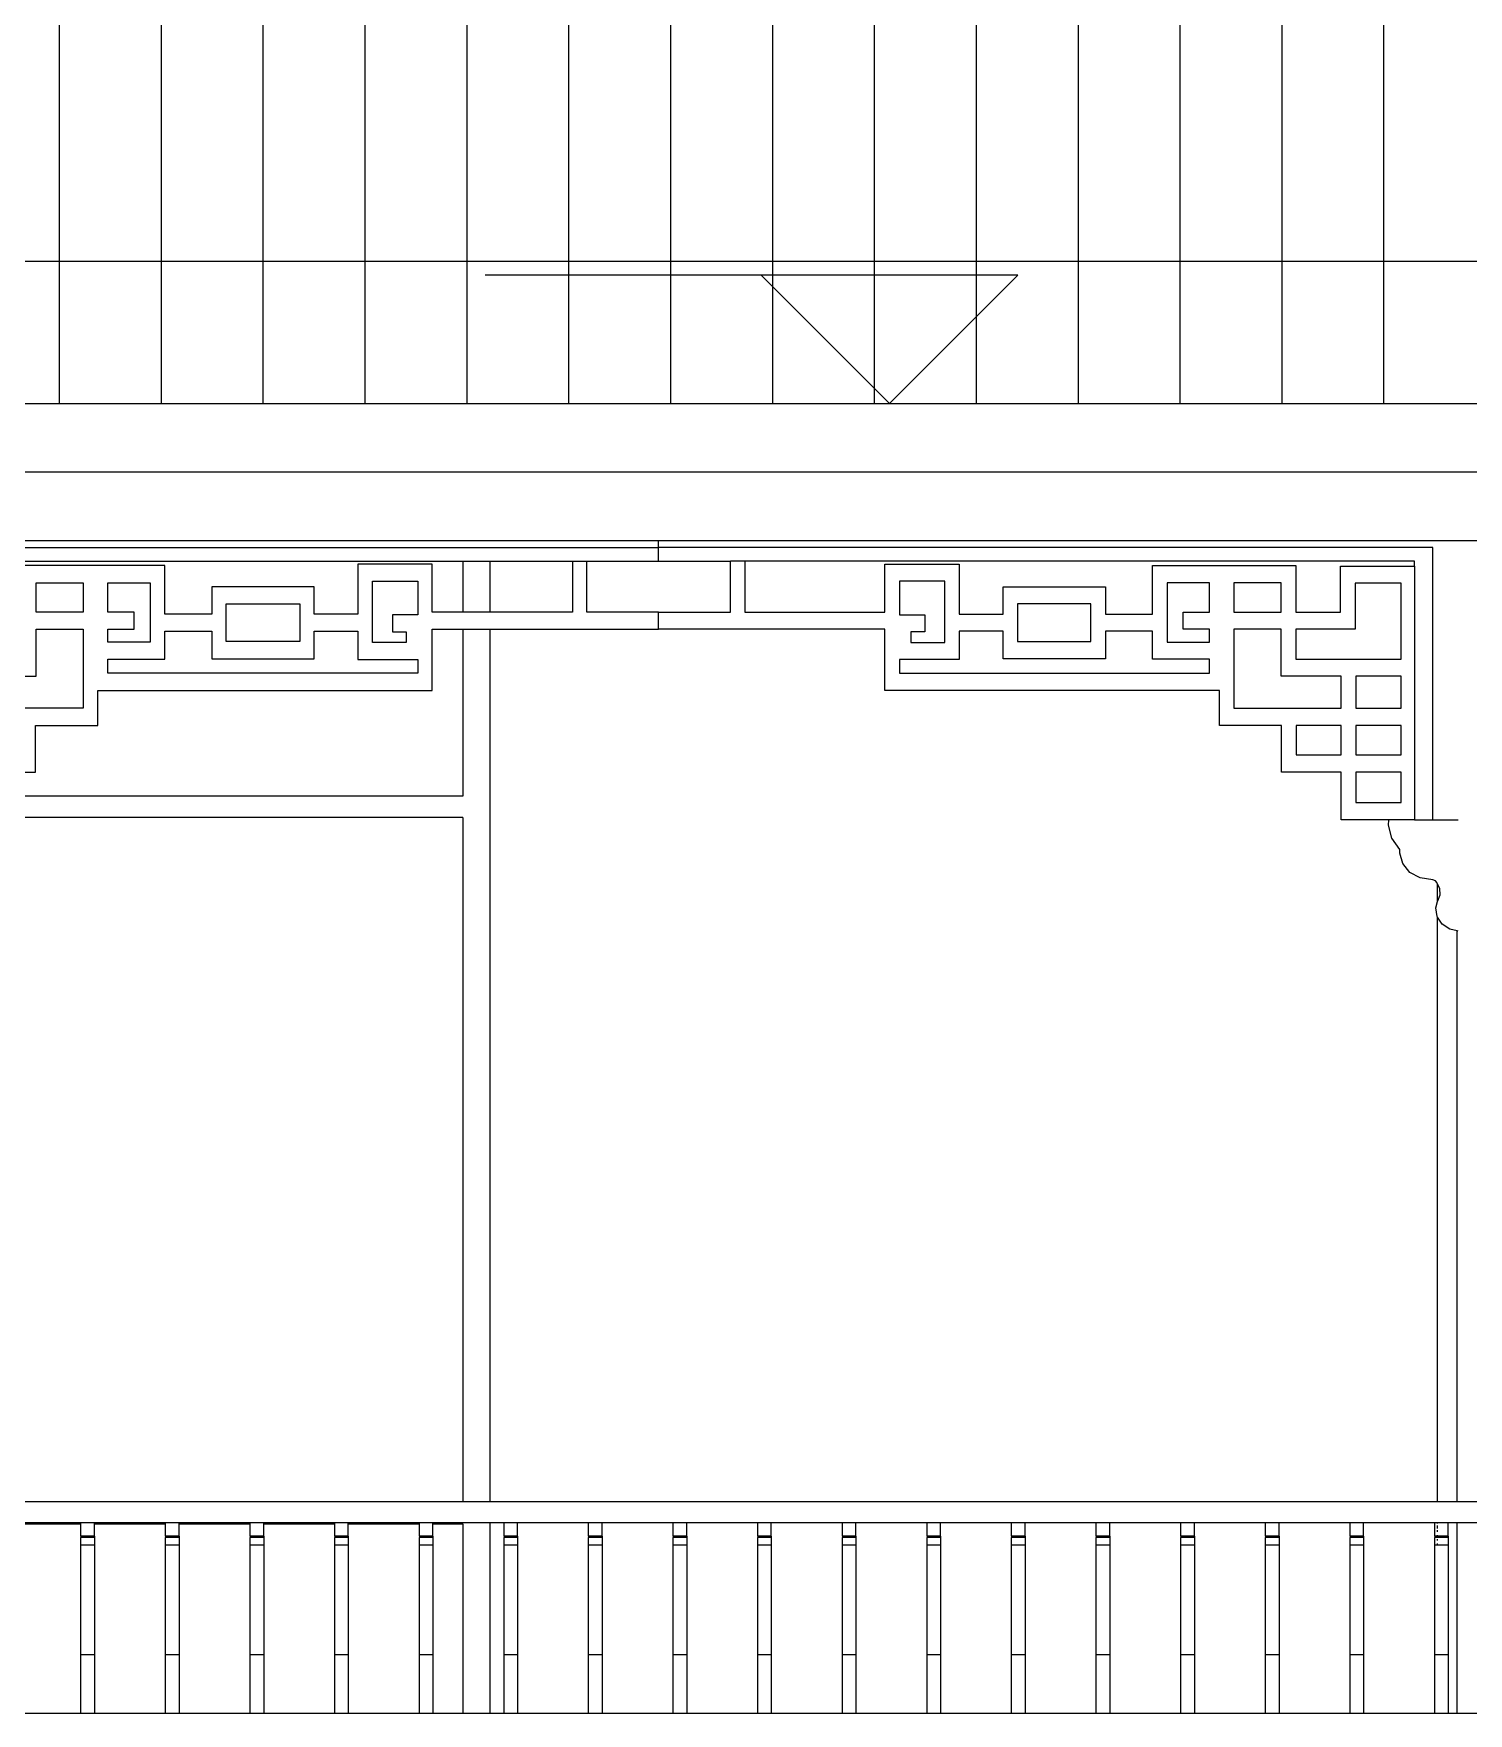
# Model space of a CAD drawing. Extents: x -24961 to 905641, y -154323 to 635957.
# Drawn here: x 431954 to 435308, y -115065 to -111141 of the extents above; entities that cross this region are included whole.
import ezdxf

# ---------------------------------------------------------------- set-up
doc = ezdxf.new("R2010")
doc.units = 0
doc.header["$LTSCALE"] = 1000
doc.header["$MEASUREMENT"] = 0
for name, color, linetype in [('DIM_ELEV', 3, 'Continuous'), ('DOTE', 1, 'Continuous'), ('WALL', 9, 'Continuous'), ('窗', 154, 'Continuous')]:
    doc.layers.add(name, color=color, linetype=linetype)

msp = doc.modelspace()

# ---------------------------------------------------------------- hatches: boundary and pattern name
at = {"layer": 'WALL'}
h = msp.add_hatch(dxfattribs=at)
h.set_pattern_fill('ANSI31', color=251, scale=150, angle=45)
h.set_pattern_definition([(90, (255564.15, 453306.1), (-238.125, 4e-14), [])])
h.paths.add_polyline_path([(405628.2, -102780.8), (405628.2, -102691.8), (405628.2, -102642.8), (405628.2, -102579.1), (405628.2, -102504.8), (405628.2, -102424.5), (405628.2, -102337.4), (405628.2, -102284.9), (405578.2, -102284.9), (405321.7, -102284.9), (405171.7, -102284.9), (404915.2, -102284.9), (404765.2, -102284.9), (404508.7, -102284.9), (404358.7, -102284.9), (404102.2, -102284.9), (403952.2, -102284.9), (403695.6, -102284.9), (403545.6, -102284.9), (403289.1, -102284.9), (403139.1, -102284.9), (402882.6, -102284.9), (402732.6, -102284.9), (402476.1, -102284.9), (402326.1, -102284.9), (402069.5, -102284.9), (401919.5, -102284.9), (401663, -102284.9), (401513, -102284.9), (401256.5, -102284.9), (401106.5, -102284.9), (400850, -102284.9), (400700, -102284.9), (400443.5, -102284.9), (400293.5, -102284.9), (400036.9, -102284.9), (399886.9, -102284.9), (399630.4, -102284.9), (399480.4, -102284.9), (399223.9, -102284.9), (399073.9, -102284.9), (398817.4, -102284.9), (398667.4, -102284.9), (398410.8, -102284.9), (398260.8, -102284.9), (398004.3, -102284.9), (397854.3, -102284.9), (397597.8, -102284.9), (397447.8, -102284.9), (397191.3, -102284.9), (397041.3, -102284.9), (396784.8, -102284.9), (396634.8, -102284.9), (396378.2, -102284.9), (396228.2, -102284.9), (396228.2, -102693.3), (396228.2, -102762.4), (396228.2, -102793.4), (396228.2, -102849.4), (396228.2, -102924.8), (396228.2, -103011.9), (396228.2, -103092.2), (396228.2, -103166.5), (396228.2, -103230.2), (396228.2, -103279.3), (396228.2, -103368.2), (396228.2, -103571.9), (405628.2, -103571.9)])
h.paths.add_polyline_path([(431128.2, -102780.8), (431128.2, -102691.8), (431128.2, -102642.8), (431128.2, -102579.1), (431128.2, -102504.8), (431128.2, -102424.5), (431128.2, -102337.4), (431128.2, -102284.5), (430978.2, -102284.5), (430629.2, -102284.5), (430479.2, -102284.5), (430130.2, -102284.5), (429980.2, -102284.5), (429631.2, -102284.5), (429481.2, -102284.5), (429132.2, -102284.5), (428982.2, -102284.5), (428633.2, -102284.5), (428483.2, -102284.5), (428134.2, -102284.5), (427984.2, -102284.5), (427635.2, -102284.5), (427485.2, -102284.5), (427136.2, -102284.5), (426986.2, -102284.5), (426637.2, -102284.5), (426487.2, -102284.5), (426138.2, -102284.5), (425988.2, -102284.5), (425639.2, -102284.5), (425489.2, -102284.5), (425140.2, -102284.5), (424990.2, -102284.5), (424641.2, -102284.5), (424491.2, -102284.5), (424142.2, -102284.5), (423992.2, -102284.5), (423643.2, -102284.5), (423493.2, -102284.5), (423144.2, -102284.5), (422994.2, -102284.5), (422645.2, -102284.5), (422495.2, -102284.5), (422146.2, -102284.5), (421996.2, -102284.5), (421647.2, -102284.5), (421497.2, -102284.5), (421148.2, -102284.5), (420998.2, -102284.5), (420649.2, -102284.5), (420499.2, -102284.5), (420150.2, -102284.5), (420000.2, -102284.5), (419651.2, -102284.5), (419501.2, -102284.5), (419152.2, -102284.5), (419002.2, -102284.5), (418653.2, -102284.5), (418503.2, -102284.5), (418154.2, -102284.5), (418004.2, -102284.5), (417655.2, -102284.5), (417505.2, -102284.5), (417156.2, -102284.5), (417006.2, -102284.5), (416657.2, -102284.5), (416507.2, -102284.5), (416158.2, -102284.5), (416008.2, -102284.5), (415659.2, -102284.5), (415509.2, -102284.5), (415160.2, -102284.5), (415010.2, -102284.5), (414661.2, -102284.5), (414511.2, -102284.5), (414162.2, -102284.5), (414012.2, -102284.5), (413663.2, -102284.5), (413513.2, -102284.5), (413164.2, -102284.5), (413014.2, -102284.5), (412665.2, -102284.5), (412515.2, -102284.5), (412166.2, -102284.5), (412016.2, -102284.5), (411667.2, -102284.5), (411517.2, -102284.5), (411168.2, -102284.5), (411018.2, -102284.5), (410669.2, -102284.5), (410519.2, -102284.5), (410170.2, -102284.5), (410020.2, -102284.5), (409671.2, -102284.5), (409521.2, -102284.5), (409172.2, -102284.5), (409022.2, -102284.5), (408673.2, -102284.5), (408523.2, -102284.5), (408174.2, -102284.5), (408024.2, -102284.5), (407675.2, -102284.5), (407525.2, -102284.5), (407176.2, -102284.5), (407026.2, -102284.5), (406677.2, -102284.5), (406527.2, -102284.5), (406178.2, -102284.5), (406028.2, -102284.5), (406028.2, -102337.4), (406028.2, -102424.5), (406028.2, -102504.8), (406028.2, -102579.1), (406028.2, -102642.8), (406028.2, -102691.8), (406028.2, -102780.8), (406028.2, -103335.4), (431128.2, -103335.4)])
h.paths.add_polyline_path([(437828.2, -103011.9), (437828.2, -102924.8), (437828.2, -102849.4), (437828.2, -102793.4), (437828.2, -102762.4), (437828.2, -102693.3), (437828.2, -102284.9), (437678.2, -102284.9), (437418.2, -102284.9), (437268.2, -102284.9), (437008.2, -102284.9), (436858.2, -102284.9), (436598.2, -102284.9), (436448.2, -102284.9), (436188.2, -102284.9), (436038.2, -102284.9), (435778.2, -102284.9), (435628.2, -102284.9), (435368.2, -102284.9), (435218.2, -102284.9), (434958.2, -102284.9), (434808.2, -102284.9), (434548.2, -102284.9), (434398.2, -102284.9), (434138.2, -102284.9), (433988.2, -102284.9), (433728.2, -102284.9), (433578.2, -102284.9), (433318.2, -102284.9), (433168.2, -102284.9), (432908.2, -102284.9), (432758.2, -102284.9), (432498.2, -102284.9), (432348.2, -102284.9), (432088.2, -102284.9), (431938.2, -102284.9), (431678.2, -102284.9), (431528.2, -102284.9), (431528.2, -102337.4), (431528.2, -102424.5), (431528.2, -102504.8), (431528.2, -102579.1), (431528.2, -102642.8), (431528.2, -102691.8), (431528.2, -102780.8), (431528.2, -103571.9), (437828.2, -103571.9), (437828.2, -103368.2), (437828.2, -103279.3), (437828.2, -103230.2), (437828.2, -103166.5), (437828.2, -103092.2)])
h.paths.add_polyline_path([(405610.6, -110854.4), (395817.7, -110854.4), (395722.7, -110854.4), (395712.3, -110859.6), (393422.4, -112004.5), (393688.7, -112004.5), (405610.6, -112004.5), (405610.6, -111973.2), (405610.6, -111944.4), (405610.6, -111836.8), (405610.6, -111738.4), (405610.6, -111718.8), (405610.6, -111694), (405610.6, -111662)])
h.paths.add_polyline_path([(438799.8, -111087.4), (438691.2, -111033.1), (431656.4, -111033.1), (431656.4, -111662), (431656.4, -111694), (431656.4, -111718.8), (431656.4, -111728.3), (431656.4, -111738.4), (431656.4, -111822.3), (431656.4, -111836.8), (431656.4, -111929), (431656.4, -111944.4), (431656.4, -111973.2), (431656.4, -112004.5), (440367.8, -112004.5), (440634, -112004.5)])

# ---------------------------------------------------------------- linework, layer by layer
for p, q in [((431656.4, -112004.5), (440367.8, -112004.5)), ((431528.2, -112164.5), (440367.8, -112164.5)), ((431544.4, -112324.5), (433415.2, -112324.5)), ((431605.5, -112340.8), (433415.2, -112340.8)), ((433415.2, -112340.8), (433415.2, -112324.5)), ((433415.2, -112324.5), (435333.5, -112324.5)), ((433415.2, -112372.8), (433415.2, -112340.8)), ((435224.8, -112340.8), (433415.2, -112340.8)), ((435224.8, -112977.5), (435224.8, -112340.8)), ((431691.5, -112372.8), (432957.4, -112372.8)), ((432260.8, -112383.4), (431926, -112383.4)), ((432260.8, -112496.6), (432260.8, -112383.4)), ((432712.4, -112379.7), (432712.4, -112496.6)), ((432886.1, -112379.7), (432712.4, -112379.7)), ((432886.1, -112492), (432886.1, -112379.7)), ((432957.4, -112372.8), (432957.4, -112492)), ((432957.4, -112372.8), (433020.6, -112372.8)), ((433020.6, -112372.8), (433020.6, -112492)), ((433020.6, -112372.8), (433213.5, -112372.8)), ((433213.5, -112372.8), (433213.5, -112492)), ((433213.5, -112372.8), (433247.4, -112372.8)), ((433247.4, -112492), (433247.4, -112372.8)), ((433247.4, -112372.8), (433415.2, -112372.8)), ((433415.2, -112372.8), (433582.9, -112372.8)), ((433582.9, -112492), (433582.9, -112372.8)), ((433616.8, -112372.8), (433582.9, -112372.8)), ((433616.8, -112372.8), (433616.8, -112492)), ((435181.5, -112372.8), (433616.8, -112372.8)), ((433944.2, -112379.7), (434117.9, -112379.7)), ((433944.2, -112492), (433944.2, -112379.7)), ((434117.9, -112379.7), (434117.9, -112496.6)), ((434569.5, -112383.4), (434904.3, -112383.4)), ((434569.5, -112496.6), (434569.5, -112383.4)), ((434904.3, -112383.4), (434904.2, -112491.7)), ((435181.5, -112384.3), (435181.5, -112372.8)), ((432746.4, -112419.7), (432852.2, -112419.7)), ((432746.4, -112563), (432746.4, -112419.7)), ((432852.2, -112419.7), (432852.2, -112498)), ((433978.2, -112419.7), (433978.2, -112498)), ((434084, -112419.7), (433978.2, -112419.7)), ((434084, -112563), (434084, -112419.7)), ((435008.8, -112384.3), (435181.5, -112384.3)), ((435008.8, -112491.7), (435008.8, -112384.3)), ((435181.5, -112384.3), (435181.5, -112977.5)), ((431960, -112423.4), (432070.4, -112423.4)), ((431960, -112491.7), (431960, -112423.4)), ((432070.4, -112423.4), (432070.4, -112491.7)), ((432127.6, -112423.4), (432226.8, -112423.4)), ((432127.6, -112491.7), (432127.6, -112423.4)), ((432226.8, -112423.4), (432226.8, -112561.9)), ((432370.8, -112432.5), (432370.8, -112496.6)), ((432610.2, -112432.5), (432370.8, -112432.5)), ((432610.2, -112496.6), (432610.2, -112432.5)), ((434220.1, -112432.5), (434459.5, -112432.5)), ((434220.1, -112496.6), (434220.1, -112432.5)), ((434459.5, -112432.5), (434459.5, -112496.6)), ((434603.5, -112423.4), (434603.5, -112561.9)), ((434702.7, -112423.4), (434603.5, -112423.4)), ((434702.7, -112491.7), (434702.7, -112423.4)), ((434759.9, -112423.4), (434759.9, -112491.7)), ((434870.3, -112423.4), (434759.9, -112423.4)), ((434870.3, -112491.7), (434870.3, -112423.4)), ((435042.8, -112424.3), (435042.8, -112531.7)), ((435150.8, -112424.3), (435042.8, -112424.3)), ((435150.8, -112601.5), (435150.8, -112424.3)), ((432070.4, -112491.7), (431960, -112491.7)), ((432189.3, -112491.7), (432127.6, -112491.7)), ((432189.3, -112531.7), (432189.3, -112491.7)), ((432370.8, -112496.6), (432260.8, -112496.6)), ((432404.7, -112560.8), (432404.7, -112472.5)), ((432404.7, -112472.5), (432576.2, -112472.5)), ((432576.2, -112472.5), (432576.2, -112560.8)), ((432712.4, -112496.6), (432610.2, -112496.6)), ((432792.8, -112498), (432792.8, -112538)), ((432852.2, -112498), (432792.8, -112498)), ((432957.4, -112492), (432886.1, -112492)), ((433020.6, -112492), (432957.4, -112492)), ((433213.5, -112492), (433020.6, -112492)), ((433415.2, -112492), (433247.4, -112492)), ((433415.2, -112492), (433582.9, -112492)), ((433415.2, -112532), (433415.2, -112492)), ((433616.8, -112492), (433944.2, -112492)), ((433978.2, -112498), (434037.5, -112498)), ((434037.5, -112498), (434037.5, -112538)), ((434117.9, -112496.6), (434220.1, -112496.6)), ((434254.1, -112472.5), (434254.1, -112560.8)), ((434425.6, -112472.5), (434254.1, -112472.5)), ((434425.6, -112560.8), (434425.6, -112472.5)), ((434459.5, -112496.6), (434569.5, -112496.6)), ((434641, -112491.7), (434702.7, -112491.7)), ((434641, -112531.7), (434641, -112491.7)), ((434759.9, -112491.7), (434870.3, -112491.7)), ((434904.2, -112491.7), (435008.8, -112491.7)), ((431960, -112531.7), (432070.4, -112531.7)), ((431960, -112641.5), (431960, -112531.7)), ((432070.4, -112531.7), (432070.4, -112716.5)), ((432127.6, -112531.7), (432189.3, -112531.7)), ((432127.6, -112561.9), (432127.6, -112531.7)), ((432260.8, -112536.6), (432370.8, -112536.6)), ((432260.8, -112601.9), (432260.8, -112536.6)), ((432370.8, -112536.6), (432370.8, -112600.8)), ((432610.2, -112536.6), (432712.4, -112536.6)), ((432610.2, -112600.8), (432610.2, -112536.6)), ((432712.4, -112536.6), (432712.4, -112603)), ((432792.8, -112538), (432825.3, -112538)), ((432825.3, -112538), (432825.3, -112563)), ((432886.1, -112674.9), (432886.1, -112532)), ((432886.1, -112532), (432957.4, -112532)), ((432957.4, -112532), (433020.6, -112532)), ((433020.6, -112532), (433415.2, -112532)), ((433944.2, -112532), (433415.2, -112532)), ((433944.2, -112674.9), (433944.2, -112532)), ((434005, -112538), (434005, -112563)), ((434037.5, -112538), (434005, -112538)), ((434117.9, -112536.6), (434117.9, -112603)), ((434220.1, -112536.6), (434117.9, -112536.6)), ((434220.1, -112600.8), (434220.1, -112536.6)), ((434459.5, -112536.6), (434459.5, -112600.8)), ((434569.6, -112536.6), (434459.5, -112536.6)), ((434569.5, -112601.9), (434569.6, -112536.6)), ((434702.7, -112531.7), (434641, -112531.7)), ((434702.7, -112561.9), (434702.7, -112531.7)), ((434759.9, -112531.7), (434759.9, -112716.5)), ((434870.3, -112531.7), (434759.9, -112531.7)), ((434870.3, -112641.5), (434870.3, -112531.7)), ((434904.3, -112531.7), (434904.3, -112601.5)), ((435042.8, -112531.7), (434904.3, -112531.7)), ((432226.8, -112561.9), (432127.6, -112561.9)), ((432576.2, -112560.8), (432404.7, -112560.8)), ((432825.3, -112563), (432746.4, -112563)), ((434005, -112563), (434084, -112563)), ((434254.1, -112560.8), (434425.6, -112560.8)), ((434603.5, -112561.9), (434702.7, -112561.9)), ((432127.6, -112601.9), (432260.8, -112601.9)), ((432127.6, -112634.9), (432127.6, -112601.9)), ((432370.8, -112600.8), (432610.2, -112600.8)), ((432712.4, -112603), (432852.2, -112603)), ((432852.2, -112603), (432852.2, -112634.9)), ((433978.2, -112603), (433978.2, -112634.9)), ((434117.9, -112603), (433978.2, -112603)), ((434459.5, -112600.8), (434220.1, -112600.8)), ((434702.7, -112601.9), (434569.5, -112601.9)), ((434702.7, -112634.9), (434702.7, -112601.9)), ((434904.3, -112601.5), (435150.8, -112601.5)), ((431819.7, -112641.5), (431960, -112641.5)), ((432852.2, -112634.9), (432127.6, -112634.9)), ((433978.2, -112634.9), (434702.7, -112634.9)), ((435010.6, -112641.5), (434870.3, -112641.5)), ((435010.6, -112716.5), (435010.6, -112641.5)), ((435044.5, -112641.5), (435044.5, -112716.5)), ((435150.8, -112641.5), (435044.5, -112641.5)), ((435150.8, -112716.5), (435150.8, -112641.5)), ((432104.3, -112674.9), (432886.1, -112674.9)), ((432104.3, -112756.5), (432104.3, -112674.9)), ((434726, -112674.9), (433944.2, -112674.9)), ((434726, -112756.5), (434726, -112674.9)), ((432070.4, -112716.5), (431819.7, -112716.5)), ((434759.9, -112716.5), (435010.6, -112716.5)), ((435044.5, -112716.5), (435150.8, -112716.5)), ((431959.1, -112756.5), (432104.3, -112756.5)), ((431959.1, -112865.7), (431959.1, -112756.5)), ((434871.2, -112756.5), (434726, -112756.5)), ((434871.2, -112865.7), (434871.2, -112756.5)), ((434905.1, -112756.5), (434905.1, -112825.7)), ((435010.6, -112756.5), (434905.1, -112756.5)), ((435010.6, -112825.7), (435010.6, -112756.5)), ((435044.5, -112756.5), (435044.5, -112825.7)), ((435150.8, -112756.5), (435044.5, -112756.5)), ((435150.8, -112825.7), (435150.8, -112756.5)), ((434905.1, -112825.7), (435010.6, -112825.7)), ((435044.5, -112825.7), (435150.8, -112825.7)), ((431819.7, -112865.7), (431959.1, -112865.7)), ((435010.6, -112865.7), (434871.2, -112865.7)), ((435010.6, -112977.5), (435010.6, -112865.7)), ((435044.5, -112865.7), (435044.5, -112936.9)), ((435150.8, -112865.7), (435044.5, -112865.7)), ((435150.8, -112936.9), (435150.8, -112865.7)), ((435044.5, -112936.9), (435150.8, -112936.9)), ((435121.6, -112977.5), (435010.6, -112977.5)), ((435121.4, -112989.9), (435121.6, -112977.5)), ((435129, -113020.2), (435121.4, -112989.9)), ((435181.5, -112977.5), (435121.6, -112977.5)), ((435181.5, -112977.5), (435224.8, -112977.5)), ((435224.8, -112977.5), (435283.7, -112977.5)), ((435147.5, -113046.1), (435129, -113020.2)), ((435147.4, -113054.7), (435147.5, -113046.1)), ((435154.3, -113079.5), (435147.4, -113054.7)), ((435171, -113100), (435154.3, -113079.5)), ((435195, -113113), (435171, -113100)), ((435224.6, -113117.3), (435195, -113113)), ((435230.6, -113120), (435224.6, -113117.3)), ((435234.1, -113123.8), (435230.6, -113120)), ((435235.8, -113127.1), (435234.1, -113123.8)), ((435235.8, -113167.8), (435235.8, -113127.1)), ((435241.1, -113137.4), (435235.8, -113127.1)), ((435232.1, -113183.1), (435235.8, -113167.8)), ((435235.8, -113167.8), (435236.2, -113166.5)), ((435236.2, -113166.5), (435241.8, -113152.4)), ((435241.8, -113152.4), (435241.1, -113137.4)), ((435235.2, -113203.3), (435232.1, -113183.1)), ((435235.8, -113204.3), (435235.2, -113203.3)), ((435246.5, -113220.8), (435235.8, -113204.3)), ((435264.4, -113232.9), (435246.5, -113220.8)), ((435281.4, -113236.7), (435264.4, -113232.9)), ((435281.4, -114570), (435281.4, -113236.7)), ((435283.7, -113237.2), (435281.4, -113236.7)), ((432957.4, -114570), (431691.5, -114570)), ((433020.6, -114570), (432957.4, -114570)), ((435235.8, -114570), (433020.6, -114570)), ((435281.4, -114570), (435235.8, -114570)), ((435577.4, -114570), (435281.4, -114570)), ((432065, -114619.7), (431898.9, -114619.7)), ((432096.6, -114619.7), (432065, -114619.7)), ((432065, -114621.9), (432065, -114619.7)), ((432262.8, -114619.7), (432096.6, -114619.7)), ((432096.6, -114621.9), (432096.6, -114619.7)), ((432294.4, -114619.7), (432262.8, -114619.7)), ((432262.8, -114621.9), (432262.8, -114619.7)), ((432460.5, -114619.7), (432294.4, -114619.7)), ((432294.4, -114621.9), (432294.4, -114619.7)), ((432492.1, -114619.7), (432460.5, -114619.7)), ((432460.5, -114621.9), (432460.5, -114619.7)), ((432658.3, -114619.7), (432492.1, -114619.7)), ((432492.1, -114621.9), (432492.1, -114619.7)), ((432689.9, -114619.7), (432658.3, -114619.7)), ((432658.3, -114621.9), (432658.3, -114619.7)), ((432856, -114619.7), (432689.9, -114619.7)), ((432689.9, -114621.9), (432689.9, -114619.7)), ((432887.6, -114619.7), (432856, -114619.7)), ((432856, -114621.9), (432856, -114619.7)), ((433020.6, -114619.7), (432887.6, -114619.7)), ((432887.6, -114621.9), (432887.6, -114619.7)), ((433020.6, -114619.7), (433020.6, -115064.5)), ((433053.8, -114619.7), (433020.6, -114619.7)), ((433085.4, -114619.7), (433053.8, -114619.7)), ((433053.8, -114650.4), (433053.8, -114619.7)), ((433251.5, -114619.7), (433085.4, -114619.7)), ((433085.4, -114650.4), (433085.4, -114619.7)), ((433283.1, -114619.7), (433251.5, -114619.7)), ((433251.5, -114650.4), (433251.5, -114619.7)), ((433449.3, -114619.7), (433283.1, -114619.7)), ((433283.1, -114650.4), (433283.1, -114619.7)), ((433480.9, -114619.7), (433449.3, -114619.7)), ((433449.3, -114650.4), (433449.3, -114619.7)), ((433647, -114619.7), (433480.9, -114619.7)), ((433480.9, -114650.4), (433480.9, -114619.7)), ((433678.6, -114619.7), (433647, -114619.7)), ((433647, -114650.4), (433647, -114619.7)), ((433844.8, -114619.7), (433678.6, -114619.7)), ((433678.6, -114650.4), (433678.6, -114619.7)), ((433876.4, -114619.7), (433844.8, -114619.7)), ((433844.8, -114650.4), (433844.8, -114619.7)), ((434042.5, -114619.7), (433876.4, -114619.7)), ((433876.4, -114650.4), (433876.4, -114619.7)), ((434074.2, -114619.7), (434042.5, -114619.7)), ((434042.5, -114650.4), (434042.5, -114619.7)), ((434240.3, -114619.7), (434074.2, -114619.7)), ((434074.2, -114650.4), (434074.2, -114619.7)), ((434271.9, -114619.7), (434240.3, -114619.7)), ((434240.3, -114650.4), (434240.3, -114619.7)), ((434438, -114619.7), (434271.9, -114619.7)), ((434271.9, -114650.4), (434271.9, -114619.7)), ((434469.7, -114619.7), (434438, -114619.7)), ((434438, -114650.4), (434438, -114619.7)), ((434635.8, -114619.7), (434469.7, -114619.7)), ((434469.7, -114650.4), (434469.7, -114619.7)), ((434667.4, -114619.7), (434635.8, -114619.7)), ((434635.8, -114650.4), (434635.8, -114619.7)), ((434833.5, -114619.7), (434667.4, -114619.7)), ((434667.4, -114650.4), (434667.4, -114619.7)), ((434865.2, -114619.7), (434833.5, -114619.7)), ((434833.5, -114650.4), (434833.5, -114619.7)), ((435031.3, -114619.7), (434865.2, -114619.7)), ((434865.2, -114650.4), (434865.2, -114619.7)), ((435062.9, -114619.7), (435031.3, -114619.7)), ((435031.3, -114650.4), (435031.3, -114619.7)), ((435229.1, -114619.7), (435062.9, -114619.7)), ((435062.9, -114650.4), (435062.9, -114619.7)), ((435235.8, -114619.7), (435229.1, -114619.7)), ((435229.1, -114650.4), (435229.1, -114619.7)), ((435235.8, -114621.3), (435235.8, -114619.7)), ((435260.7, -114619.7), (435235.8, -114619.7)), ((435281.4, -114619.7), (435260.7, -114619.7)), ((435260.7, -114650.4), (435260.7, -114619.7)), ((435281.4, -115064.5), (435281.4, -114619.7)), ((435426.8, -114619.7), (435281.4, -114619.7)), ((431898.9, -114621.9), (432065, -114621.9)), ((432065, -114650.4), (432065, -114621.9)), ((432096.6, -114650.4), (432065, -114650.4)), ((432065, -114650.4), (432065, -114654)), ((432096.6, -114654), (432065, -114654)), ((432065, -114671.7), (432065, -114654)), ((432096.6, -114621.9), (432262.8, -114621.9)), ((432096.6, -114650.4), (432096.6, -114621.9)), ((432096.6, -114650.4), (432096.6, -114654)), ((432096.6, -114654), (432096.6, -114671.7)), ((432262.8, -114650.4), (432262.8, -114621.9)), ((432294.4, -114650.4), (432262.8, -114650.4)), ((432262.8, -114650.4), (432262.8, -114654)), ((432294.4, -114654), (432262.8, -114654)), ((432262.8, -114671.7), (432262.8, -114654)), ((432294.4, -114621.9), (432460.5, -114621.9)), ((432294.4, -114650.4), (432294.4, -114621.9)), ((432294.4, -114650.4), (432294.4, -114654)), ((432294.4, -114654), (432294.4, -114671.7)), ((432460.5, -114650.4), (432460.5, -114621.9)), ((432492.1, -114650.4), (432460.5, -114650.4)), ((432460.5, -114650.4), (432460.5, -114654)), ((432492.1, -114654), (432460.5, -114654)), ((432460.5, -114671.7), (432460.5, -114654)), ((432492.1, -114621.9), (432658.3, -114621.9)), ((432492.1, -114650.4), (432492.1, -114621.9)), ((432492.1, -114650.4), (432492.1, -114654)), ((432492.1, -114654), (432492.1, -114671.7)), ((432658.3, -114650.4), (432658.3, -114621.9)), ((432689.9, -114650.4), (432658.3, -114650.4)), ((432658.3, -114650.4), (432658.3, -114654)), ((432689.9, -114654), (432658.3, -114654)), ((432658.3, -114671.7), (432658.3, -114654)), ((432689.9, -114621.9), (432856, -114621.9)), ((432689.9, -114650.4), (432689.9, -114621.9)), ((432689.9, -114650.4), (432689.9, -114654)), ((432689.9, -114654), (432689.9, -114671.7)), ((432856, -114650.4), (432856, -114621.9)), ((432887.6, -114650.4), (432856, -114650.4)), ((432856, -114650.4), (432856, -114654)), ((432887.6, -114654), (432856, -114654)), ((432856, -114671.7), (432856, -114654)), ((432887.6, -114621.9), (432957.4, -114621.9)), ((432887.6, -114650.4), (432887.6, -114621.9)), ((432887.6, -114650.4), (432887.6, -114654)), ((432887.6, -114654), (432887.6, -114671.7)), ((432957.4, -114621.9), (432957.4, -115064.5)), ((433085.4, -114650.4), (433053.8, -114650.4)), ((433053.8, -114650.4), (433053.8, -114654)), ((433085.4, -114654), (433053.8, -114654)), ((433053.8, -114671.7), (433053.8, -114654)), ((433085.4, -114650.4), (433085.4, -114654)), ((433085.4, -114654), (433085.4, -114671.7)), ((433283.1, -114650.4), (433251.5, -114650.4)), ((433251.5, -114650.4), (433251.5, -114654)), ((433283.1, -114654), (433251.5, -114654)), ((433251.5, -114671.7), (433251.5, -114654)), ((433283.1, -114650.4), (433283.1, -114654)), ((433283.1, -114654), (433283.1, -114671.7)), ((433480.9, -114650.4), (433449.3, -114650.4)), ((433449.3, -114650.4), (433449.3, -114654)), ((433480.9, -114654), (433449.3, -114654)), ((433449.3, -114671.7), (433449.3, -114654)), ((433480.9, -114650.4), (433480.9, -114654)), ((433480.9, -114654), (433480.9, -114671.7)), ((433678.6, -114650.4), (433647, -114650.4)), ((433647, -114650.4), (433647, -114654)), ((433678.6, -114654), (433647, -114654)), ((433647, -114671.7), (433647, -114654)), ((433678.6, -114650.4), (433678.6, -114654)), ((433678.6, -114654), (433678.6, -114671.7)), ((433876.4, -114650.4), (433844.8, -114650.4)), ((433844.8, -114650.4), (433844.8, -114654)), ((433876.4, -114654), (433844.8, -114654)), ((433844.8, -114671.7), (433844.8, -114654)), ((433876.4, -114650.4), (433876.4, -114654)), ((433876.4, -114654), (433876.4, -114671.7)), ((434074.2, -114650.4), (434042.5, -114650.4)), ((434042.5, -114650.4), (434042.5, -114654)), ((434074.2, -114654), (434042.5, -114654)), ((434042.5, -114671.7), (434042.5, -114654)), ((434074.2, -114650.4), (434074.2, -114654)), ((434074.2, -114654), (434074.2, -114671.7)), ((434271.9, -114650.4), (434240.3, -114650.4)), ((434240.3, -114650.4), (434240.3, -114654)), ((434271.9, -114654), (434240.3, -114654)), ((434240.3, -114671.7), (434240.3, -114654)), ((434271.9, -114650.4), (434271.9, -114654)), ((434271.9, -114654), (434271.9, -114671.7)), ((434469.7, -114650.4), (434438, -114650.4)), ((434438, -114650.4), (434438, -114654)), ((434469.7, -114654), (434438, -114654)), ((434438, -114671.7), (434438, -114654)), ((434469.7, -114650.4), (434469.7, -114654)), ((434469.7, -114654), (434469.7, -114671.7)), ((434667.4, -114650.4), (434635.8, -114650.4)), ((434635.8, -114650.4), (434635.8, -114654)), ((434667.4, -114654), (434635.8, -114654)), ((434635.8, -114671.7), (434635.8, -114654)), ((434667.4, -114650.4), (434667.4, -114654)), ((434667.4, -114654), (434667.4, -114671.7)), ((434865.2, -114650.4), (434833.5, -114650.4)), ((434833.5, -114650.4), (434833.5, -114654)), ((434865.2, -114654), (434833.5, -114654)), ((434833.5, -114671.7), (434833.5, -114654)), ((434865.2, -114650.4), (434865.2, -114654)), ((434865.2, -114654), (434865.2, -114671.7)), ((435062.9, -114650.4), (435031.3, -114650.4)), ((435031.3, -114650.4), (435031.3, -114654)), ((435062.9, -114654), (435031.3, -114654)), ((435031.3, -114671.7), (435031.3, -114654)), ((435062.9, -114650.4), (435062.9, -114654)), ((435062.9, -114654), (435062.9, -114671.7)), ((435235.8, -114650.4), (435229.1, -114650.4)), ((435229.1, -114650.4), (435229.1, -114654)), ((435235.8, -114654), (435229.1, -114654)), ((435229.1, -114671.7), (435229.1, -114654)), ((435235.8, -114632.5), (435235.8, -114625.8)), ((435235.8, -114640.3), (435235.8, -114636.4)), ((435235.8, -114650.4), (435235.8, -114647.9)), ((435260.7, -114650.4), (435235.8, -114650.4)), ((435235.8, -114651.2), (435235.8, -114650.4)), ((435235.8, -114654.7), (435235.8, -114654)), ((435260.7, -114654), (435235.8, -114654)), ((435235.8, -114660.3), (435235.8, -114657.3)), ((435260.7, -114650.4), (435260.7, -114654)), ((435260.7, -114654), (435260.7, -114671.7)), ((432096.6, -114671.7), (432065, -114671.7)), ((432065, -114928.1), (432065, -114671.7)), ((432096.6, -114671.7), (432096.6, -114928.1)), ((432294.4, -114671.7), (432262.8, -114671.7)), ((432262.8, -114928.1), (432262.8, -114671.7)), ((432294.4, -114671.7), (432294.4, -114928.1)), ((432492.1, -114671.7), (432460.5, -114671.7)), ((432460.5, -114928.1), (432460.5, -114671.7)), ((432492.1, -114671.7), (432492.1, -114928.1)), ((432689.9, -114671.7), (432658.3, -114671.7)), ((432658.3, -114928.1), (432658.3, -114671.7)), ((432689.9, -114671.7), (432689.9, -114928.1)), ((432887.6, -114671.7), (432856, -114671.7)), ((432856, -114928.1), (432856, -114671.7)), ((432887.6, -114671.7), (432887.6, -114928.1)), ((433085.4, -114671.7), (433053.8, -114671.7)), ((433053.8, -114928.1), (433053.8, -114671.7)), ((433085.4, -114671.7), (433085.4, -114928.1)), ((433283.1, -114671.7), (433251.5, -114671.7)), ((433251.5, -114928.1), (433251.5, -114671.7)), ((433283.1, -114671.7), (433283.1, -114928.1)), ((433480.9, -114671.7), (433449.3, -114671.7)), ((433449.3, -114928.1), (433449.3, -114671.7)), ((433480.9, -114671.7), (433480.9, -114928.1)), ((433678.6, -114671.7), (433647, -114671.7)), ((433647, -114928.1), (433647, -114671.7)), ((433678.6, -114671.7), (433678.6, -114928.1)), ((433876.4, -114671.7), (433844.8, -114671.7)), ((433844.8, -114928.1), (433844.8, -114671.7)), ((433876.4, -114671.7), (433876.4, -114928.1)), ((434074.2, -114671.7), (434042.5, -114671.7)), ((434042.5, -114928.1), (434042.5, -114671.7)), ((434074.2, -114671.7), (434074.2, -114928.1)), ((434271.9, -114671.7), (434240.3, -114671.7)), ((434240.3, -114928.1), (434240.3, -114671.7)), ((434271.9, -114671.7), (434271.9, -114928.1)), ((434469.7, -114671.7), (434438, -114671.7)), ((434438, -114928.1), (434438, -114671.7)), ((434469.7, -114671.7), (434469.7, -114928.1)), ((434667.4, -114671.7), (434635.8, -114671.7)), ((434635.8, -114928.1), (434635.8, -114671.7)), ((434667.4, -114671.7), (434667.4, -114928.1)), ((434865.2, -114671.7), (434833.5, -114671.7)), ((434833.5, -114928.1), (434833.5, -114671.7)), ((434865.2, -114671.7), (434865.2, -114928.1)), ((435062.9, -114671.7), (435031.3, -114671.7)), ((435031.3, -114928.1), (435031.3, -114671.7)), ((435062.9, -114671.7), (435062.9, -114928.1)), ((435235.8, -114671.7), (435229.1, -114671.7)), ((435229.1, -114928.1), (435229.1, -114671.7)), ((435235.8, -114671.7), (435235.8, -114667.6)), ((435260.7, -114671.7), (435235.8, -114671.7)), ((435260.7, -114671.7), (435260.7, -114928.1)), ((432096.6, -114928.1), (432065, -114928.1)), ((432065, -115064.5), (432065, -114928.1)), ((432096.6, -114928.1), (432096.6, -115064.5)), ((432294.4, -114928.1), (432262.8, -114928.1)), ((432262.8, -115064.5), (432262.8, -114928.1)), ((432294.4, -114928.1), (432294.4, -115064.5)), ((432492.1, -114928.1), (432460.5, -114928.1)), ((432460.5, -115064.5), (432460.5, -114928.1)), ((432492.1, -114928.1), (432492.1, -115064.5)), ((432689.9, -114928.1), (432658.3, -114928.1)), ((432658.3, -115064.5), (432658.3, -114928.1)), ((432689.9, -114928.1), (432689.9, -115064.5)), ((432887.6, -114928.1), (432856, -114928.1)), ((432856, -115064.5), (432856, -114928.1)), ((432887.6, -114928.1), (432887.6, -115064.5)), ((433085.4, -114928.1), (433053.8, -114928.1)), ((433053.8, -115064.5), (433053.8, -114928.1)), ((433085.4, -114928.1), (433085.4, -115064.5)), ((433283.1, -114928.1), (433251.5, -114928.1)), ((433251.5, -115064.5), (433251.5, -114928.1)), ((433283.1, -114928.1), (433283.1, -115064.5)), ((433480.9, -114928.1), (433449.3, -114928.1)), ((433449.3, -115064.5), (433449.3, -114928.1)), ((433480.9, -114928.1), (433480.9, -115064.5)), ((433678.6, -114928.1), (433647, -114928.1)), ((433647, -115064.5), (433647, -114928.1)), ((433678.6, -114928.1), (433678.6, -115064.5)), ((433876.4, -114928.1), (433844.8, -114928.1)), ((433844.8, -115064.5), (433844.8, -114928.1)), ((433876.4, -114928.1), (433876.4, -115064.5)), ((434074.2, -114928.1), (434042.5, -114928.1)), ((434042.5, -115064.5), (434042.5, -114928.1)), ((434074.2, -114928.1), (434074.2, -115064.5)), ((434271.9, -114928.1), (434240.3, -114928.1)), ((434240.3, -115064.5), (434240.3, -114928.1)), ((434271.9, -114928.1), (434271.9, -115064.5)), ((434469.7, -114928.1), (434438, -114928.1)), ((434438, -115064.5), (434438, -114928.1)), ((434469.7, -114928.1), (434469.7, -115064.5)), ((434667.4, -114928.1), (434635.8, -114928.1)), ((434635.8, -115064.5), (434635.8, -114928.1)), ((434667.4, -114928.1), (434667.4, -115064.5)), ((434865.2, -114928.1), (434833.5, -114928.1)), ((434833.5, -115064.5), (434833.5, -114928.1)), ((434865.2, -114928.1), (434865.2, -115064.5)), ((435062.9, -114928.1), (435031.3, -114928.1)), ((435031.3, -115064.5), (435031.3, -114928.1)), ((435062.9, -114928.1), (435062.9, -115064.5)), ((435260.7, -114928.1), (435229.1, -114928.1)), ((435229.1, -115064.5), (435229.1, -114928.1)), ((435260.7, -114928.1), (435260.7, -115064.5)), ((432065, -115064.5), (431898.9, -115064.5)), ((432096.6, -115064.5), (432065, -115064.5)), ((432262.8, -115064.5), (432096.6, -115064.5)), ((432294.4, -115064.5), (432262.8, -115064.5)), ((432460.5, -115064.5), (432294.4, -115064.5)), ((432492.1, -115064.5), (432460.5, -115064.5)), ((432658.3, -115064.5), (432492.1, -115064.5)), ((432689.9, -115064.5), (432658.3, -115064.5)), ((432856, -115064.5), (432689.9, -115064.5)), ((432887.6, -115064.5), (432856, -115064.5)), ((432957.4, -115064.5), (432887.6, -115064.5)), ((433020.6, -115064.5), (432957.4, -115064.5)), ((433053.8, -115064.5), (433020.6, -115064.5)), ((433085.4, -115064.5), (433053.8, -115064.5)), ((433251.5, -115064.5), (433085.4, -115064.5)), ((433283.1, -115064.5), (433251.5, -115064.5)), ((433449.3, -115064.5), (433283.1, -115064.5)), ((433480.9, -115064.5), (433449.3, -115064.5)), ((433647, -115064.5), (433480.9, -115064.5)), ((433678.6, -115064.5), (433647, -115064.5)), ((433844.8, -115064.5), (433678.6, -115064.5)), ((433876.4, -115064.5), (433844.8, -115064.5)), ((434042.5, -115064.5), (433876.4, -115064.5)), ((434074.2, -115064.5), (434042.5, -115064.5)), ((434240.3, -115064.5), (434074.2, -115064.5)), ((434271.9, -115064.5), (434240.3, -115064.5)), ((434438, -115064.5), (434271.9, -115064.5)), ((434469.7, -115064.5), (434438, -115064.5)), ((434635.8, -115064.5), (434469.7, -115064.5)), ((434667.4, -115064.5), (434635.8, -115064.5)), ((434833.5, -115064.5), (434667.4, -115064.5)), ((434865.2, -115064.5), (434833.5, -115064.5)), ((435031.3, -115064.5), (434865.2, -115064.5)), ((435062.9, -115064.5), (435031.3, -115064.5)), ((435229.1, -115064.5), (435062.9, -115064.5)), ((435235.8, -115064.5), (435229.1, -115064.5)), ((435235.8, -115064.5), (435235.8, -115063.9)), ((435260.7, -115064.5), (435235.8, -115064.5)), ((435281.4, -115064.5), (435260.7, -115064.5)), ((435426.8, -115064.5), (435281.4, -115064.5))]:
    msp.add_line(p, q)
at = {"layer": 'DIM_ELEV'}
for p, q in [((434254.5, -111704.5), (433010.1, -111704.5)), ((433954.5, -112004.5), (433654.5, -111704.5)), ((433954.5, -112004.5), (434254.5, -111704.5))]:
    msp.add_line(p, q, dxfattribs=at)
at = {"layer": 'DOTE'}
msp.add_line((392103, -111671.9), (443041.3, -111671.9), dxfattribs=at)
at = {"layer": '窗'}
for p, q in [((432957.4, -112532), (432957.4, -112921.9)), ((433020.6, -112532), (433020.6, -114570)), ((432957.4, -112921.9), (431819.7, -112921.9)), ((432957.4, -112971.9), (431819.7, -112971.9)), ((432957.4, -112971.9), (432957.4, -114570)), ((435235.8, -114570), (435235.8, -113204.3))]:
    msp.add_line(p, q, dxfattribs=at)

doc.saveas('drawing.dxf')
